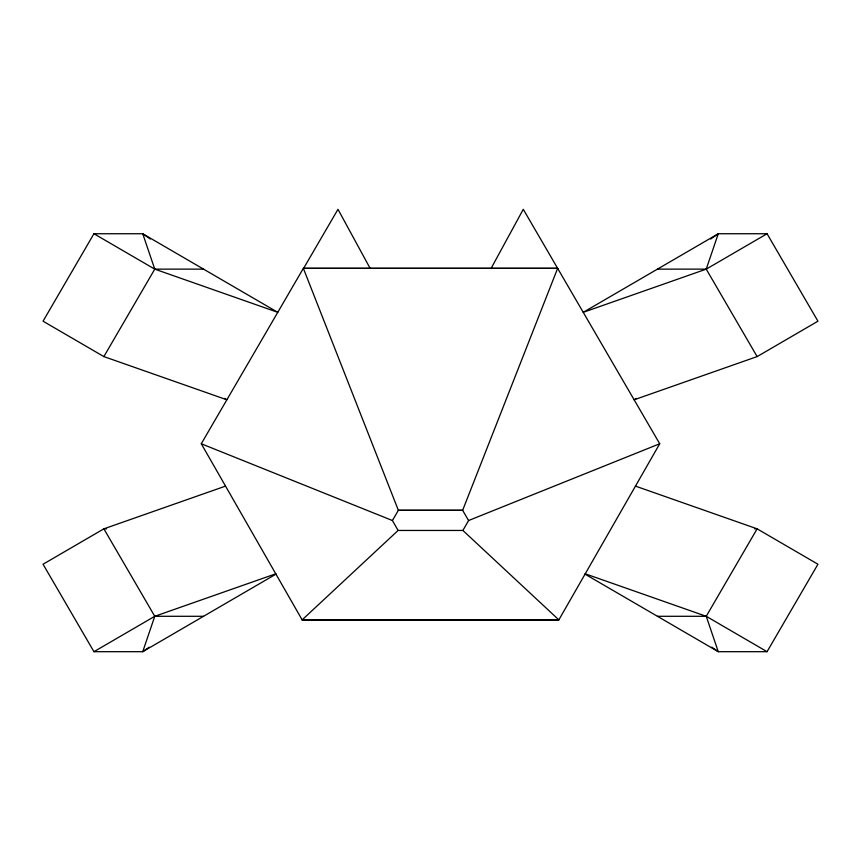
<?xml version="1.0" encoding="UTF-8"?>
<svg xmlns="http://www.w3.org/2000/svg" width="861" height="861" viewBox="0 0 861 861"><rect width="100%" height="100%" fill="white"/><g stroke="black" fill="none" stroke-linecap="round" stroke-linejoin="round"><path stroke-width="1.29" d="M106.506 528.837L103.869 528.837L154.765 616.293L142.732 651.691L93.946 651.691L43.05 564.235L103.869 528.837L225.539 486.11M757.131 356.594L706.235 269.138L718.268 233.74L767.054 233.74L817.95 321.196L757.131 356.594L634.126 399.784L636.44 398.428M557.637 268.341L462.637 510.315L468.578 520.528L462.895 530.451L398.105 530.451L302.146 619.877L201.28 443.759L303.363 268.341L557.637 268.341L303.621 268.341L337.975 209.309L370.133 268.341M490.996 268.578L523.284 209.309L659.72 443.759L558.854 619.877L302.146 619.877L558.854 619.877L462.895 530.451M93.946 233.74L154.765 269.138L277.769 312.328L142.732 233.74L93.946 233.74L43.05 321.196L103.869 356.594L226.874 399.784L224.56 398.428M103.869 356.594L154.765 269.138L142.732 233.74L150.341 239.035M398.105 530.451L392.422 520.528L398.363 510.315L303.363 268.341M711.746 647.149L718.268 651.691L706.235 616.293L757.131 528.837L817.95 564.235L767.054 651.691L718.268 651.691L585.039 574.147M710.659 239.035L718.268 233.74L583.231 312.328L706.235 269.138L767.054 233.74M149.254 647.149L142.732 651.691L275.961 574.147M93.946 651.691L154.765 616.293L275.768 573.803M468.578 520.528L659.72 443.759M154.765 269.138L203.551 269.138M657.449 269.138L706.235 269.138M754.494 528.837L757.131 528.837L635.461 486.11M154.765 616.293L203.551 616.293M657.449 616.293L706.235 616.293L767.054 651.691M585.232 573.803L706.235 616.293M201.28 443.759L392.422 520.528M462.637 510.315L398.363 510.315L462.637 510.315"/></g></svg>
